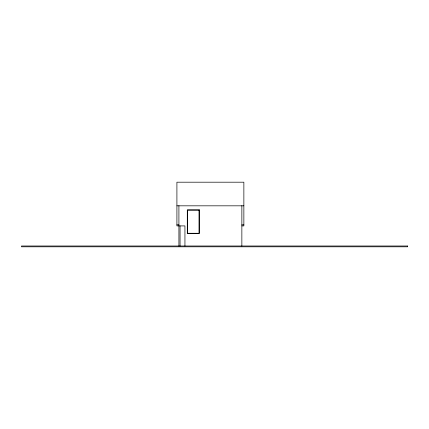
<?xml version="1.0" encoding="UTF-8"?>
<svg xmlns="http://www.w3.org/2000/svg" width="429" height="429" viewBox="0 0 429 429"><rect width="100%" height="100%" fill="white"/><g stroke="black" fill="none" stroke-linecap="round" stroke-linejoin="round"><path stroke-width="0.64" d="M176.909 205.823L243.865 205.823M176.909 224.85L178.914 224.85M241.859 224.85L243.865 224.85M241.859 225.911L243.865 225.911L243.865 182.196L176.909 182.196L176.909 225.911L184.942 225.911L184.942 245.999M241.859 205.604L241.859 245.999M180.057 225.911L180.057 245.999M178.914 205.604L178.914 245.999M199.34 209.84L187.285 209.84L187.285 233.612L199.34 233.612L199.34 209.84M199.002 210.178L187.623 210.178L187.623 233.274L199.002 233.274L199.002 210.178M407.55 245.999L21.45 245.999L21.45 246.804L407.55 246.804L407.55 245.999"/></g></svg>
